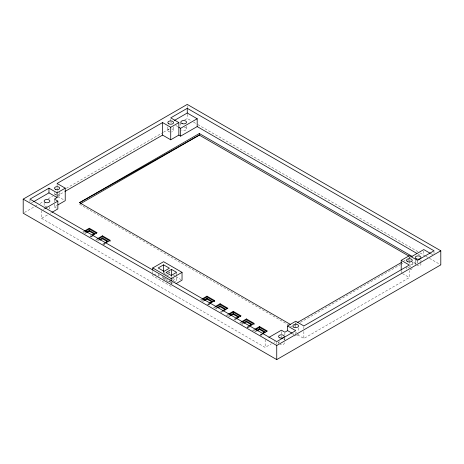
<?xml version="1.0" encoding="UTF-8"?>
<svg xmlns="http://www.w3.org/2000/svg" width="464" height="464" viewBox="0 0 464 464"><rect width="100%" height="100%" fill="white"/><g stroke="black" fill="none" stroke-linecap="round" stroke-linejoin="round"><path stroke-width="0.35" stroke-dasharray="2.32 1.74" d="M31.204 203.11L33.043 202.055M170.717 122.566L171.941 121.858M24.453 212.489L37.601 204.897M40.107 203.452L43.239 201.643M48.244 198.754L52.629 196.22M55.135 194.776L56.388 194.051M66.404 188.268L162.835 132.594M163.461 132.234L169.725 128.621M184.753 119.944L187.259 118.494L191.023 120.669M57.095 195.994L64.589 191.667M43.448 209.426L44.701 208.707M54.387 204.102L54.387 206.95L56.794 205.558M41.574 210.511L41.574 218.341L47.827 214.728M50.332 213.283L51.585 212.558M82.702 232.052L83.903 231.356M83.3 232.487L84.5 231.797M84.477 233.177L85.683 232.481M85.08 233.612L86.287 232.916M89.9 236.309L91.106 235.613M90.497 236.553L91.698 235.857M90.503 236.744L91.71 236.048M91.095 236.988L92.893 235.95M95.851 239.644L97.051 238.954M96.454 240.079L97.649 239.389M97.626 240.77L98.832 240.074M102.451 244.25L104.255 243.206M103.646 244.145L104.847 243.455M103.652 244.337L104.858 243.641M103.646 244.928L104.847 244.238M153.955 275.1L156.368 273.708M158.172 276.19L159.378 275.494M164.007 279.554L165.81 278.51M166.037 280.732L167.846 279.688M171.193 283.707L172.997 282.663M173.6 282.315L176.616 280.575L176.616 276.463M200.361 299.982L201.562 299.292M200.958 300.417L202.159 299.727M202.136 301.107L203.342 300.411M202.739 301.542L203.945 300.846M206.956 304.587L208.765 303.543M208.156 304.483L209.357 303.792M208.162 304.674L209.368 303.978M208.759 304.918L209.954 304.227M213.515 307.574L214.71 306.884M214.113 308.009L215.313 307.319M215.29 308.705L216.491 308.009M215.893 309.134L217.094 308.444M220.11 312.179L221.316 311.483M221.311 312.075L222.505 311.385M221.316 312.266L222.517 311.57M226.067 315.514L227.865 314.476M227.261 315.607L228.462 314.911M228.439 316.297L229.645 315.601M229.042 316.732L230.248 316.036M233.862 319.429L235.068 318.733M234.459 319.667L235.66 318.977M235.062 320.108L236.257 319.412M239.818 322.758L241.013 322.068M240.416 323.199L241.616 322.503M240.99 324.237L242.8 323.193M242.196 324.324L243.397 323.628M247.016 327.021L248.223 326.325M247.01 327.607L248.814 326.569M247.016 327.804L248.826 326.76M248.211 327.7L249.412 327.004M252.37 330.699L254.168 329.66M253.57 330.791L254.765 330.095M254.742 331.482L255.948 330.786M255.345 331.917L256.551 331.221M260.165 334.614L261.371 333.918M260.165 335.199L261.963 334.161M260.165 335.397L261.974 334.353M261.365 335.292L262.56 334.602M295.406 323.692L296.658 322.967M403.895 261.058L405.147 260.333M408.912 258.164L410.304 257.358M294.147 325.983L295.406 325.258M300.417 322.364L400.13 264.793M400.757 264.434L403.895 262.624M407.653 260.449L408.912 259.73M41.574 218.341L265.153 347.42L271.411 343.812M273.911 342.362L275.164 341.643M410.304 265.182L417.658 260.936M294.501 336.035L295.725 335.327M297.604 334.846L303.862 338.459L409.347 277.559L409.347 270.611M167.231 281.039L169.609 281.642M431.01 253.744L432.819 254.788M193.534 122.119L197.299 124.294M197.925 124.654L419.462 252.555M420.088 252.921L425.111 255.821M425.737 256.18L428.875 257.996M429.502 258.355L440.8 264.874M418.134 254.139L421.271 255.954M175.723 125.454L178.849 127.264M408.291 259.73L410.594 261.058M411.22 261.423L415.605 263.952M407.769 267.252L409.347 268.163L409.347 266.029M402.462 273.586L409.347 277.559M79.535 204.253L292.268 327.068M57.722 196.353L63.98 199.967M292.598 333.523L293.845 334.242M167.898 272.02L170.358 273.441M173.432 275.21L175.276 276.277M175.891 276.631L180.809 279.473M54.387 206.95L56.689 208.284M283.724 339.358L284.879 340.025M164.181 273.395L165.932 274.404M166.512 274.74L168.844 276.086M172.608 278.261L176.616 280.575M171.193 286.445L152.749 275.796L152.749 273.661M434.02 251.459L434.02 253.472M423.783 250.995L423.783 255.264M420.952 260.072L420.952 262.734M417.478 261.035L417.478 263.036M415.228 259.701L415.228 264.358A2.877 1.659 0 0 1 417.832 262.56M412.223 262.485L412.223 266.046M409.347 257.004L409.347 265.321M401.209 270.779L401.209 272.861M303.862 326.644L303.862 328.732M303.862 331.511L303.862 338.459M298.596 327.978L298.596 331.534M295.725 322.642L295.725 324.73M295.725 325.421L295.725 329.591M295.725 332.375L295.725 333.761M284.879 332.908L284.879 335.043M284.879 337.891L284.879 339.312M284.299 338.459L284.299 339.793M281.422 331.627L281.422 335.182M281.422 335.895L281.422 337.316M278.545 341.788L278.545 343.116M276.741 342.264L276.741 344.276M265.153 339.596L265.153 347.42M187.259 105.815L187.259 107.926M187.259 114.266L187.259 118.494M186.54 126.208L186.54 128.87M180.786 122.879L180.786 126.869M176.616 273.041L176.616 275.778M173.588 126.747L173.588 130.309M171.193 276.167L171.193 277.542M171.193 281.648L171.193 285.018M170.717 119.213L170.717 121.226M169.546 280.575L169.546 281.358M169.43 271.631L169.43 273M167.846 126.921L167.846 130.483A2.877 1.659 0 0 0 170.12 132.02M166.037 278.678L166.037 280.047M164.007 271.336L164.007 273.389M164.007 277.501L164.007 278.87M163.595 271.689L163.595 273.058M158.172 274.131L158.172 275.506M152.749 271.527L152.749 272.948M59.67 192.305L59.67 195.866M57.095 184.162L57.095 186.946M57.095 187.642L57.095 189.73M57.095 190.426L57.095 191.818M54.526 192.56L54.526 194.694M54.387 199.833L54.387 203.394M44.121 203.116L44.121 206.439M29.98 199.793L29.98 201.805M184.411 127.264A2.877 1.659 0 0 1 186.157 129.7A2.877 1.659 0 0 1 181.633 130.042M420.442 263.256A2.877 1.659 0 0 1 420.297 265.275A2.877 1.659 0 0 1 416.881 265.715M49.486 206.944A2.877 1.659 0 0 1 49.027 208.945M44.503 208.603A2.877 1.659 0 0 1 44.219 208.203M44.962 206.596A2.877 1.659 0 0 1 47.74 206.167M284.2 342.687A2.877 1.659 0 0 1 283.173 344.433A2.877 1.659 0 0 1 279.983 344.555M278.644 343.546A2.877 1.659 0 0 1 281.422 341.458M171.46 282.466A1.92 1.108 0 0 1 169.801 280.807M172.817 280.575A1.92 1.108 0 0 1 173.124 280.807M172.422 279.618A1.92 1.108 0 0 1 173.316 280.859M170.967 281.642A1.92 1.108 0 0 1 170.108 281.358M169.801 281.126A1.92 1.108 0 0 1 169.609 280.859M298.543 334.103A2.877 1.659 0 0 1 295.91 335.437M293.329 334.701A2.877 1.659 0 0 1 292.854 333.883M296.287 332.149A2.877 1.659 0 0 1 297.001 332.288M412.125 268.61A2.877 1.659 0 0 1 409.347 269.839M406.853 269.01A2.877 1.659 0 0 1 406.853 267.351M409.347 266.522A2.877 1.659 0 0 1 410.785 266.742M172.022 128.917A2.877 1.659 0 0 1 173.582 130.523A2.877 1.659 0 0 1 171.605 131.973M167.846 130.483A2.877 1.659 0 0 1 169.824 128.812M58.191 194.642A2.581 1.491 0 0 1 59.676 196.057A2.581 1.491 0 0 1 57.977 197.391M55.123 195.031A2.581 1.491 0 0 1 56.219 194.59M163.572 277.315A1.92 1.108 0 0 1 162.127 276.59M164.563 278.133A1.92 1.108 0 0 1 162.504 277.826A1.92 1.108 0 0 1 162.214 276.608"/><path stroke-width="0.7" d="M291.972 333.158L287.587 330.629L287.587 325.966L295.725 321.25L303.862 325.948L409.347 265.048L401.209 260.35L401.209 270.083M23.2 199.126L187.259 104.406L440.8 250.786L440.8 264.874L276.741 359.594L23.2 213.214L23.2 199.126L276.741 345.506L440.8 250.786M58 204.862L65.233 200.686L65.233 188.164L57.095 192.862L48.964 188.164L29.98 199.126L276.741 341.591L295.725 330.664L287.587 325.966M65.209 191.307L162.58 135.094L170.717 139.786L178.849 135.094L178.849 122.566L170.717 127.264L162.58 122.566L57.095 183.466L65.233 188.164M401.209 260.35L409.347 255.67L417.478 260.368L434.02 250.786L187.259 108.321L170.717 117.868L178.849 122.566M33.652 201.701L48.964 192.862L57.095 197.56L57.095 192.862M174.394 120.443L187.259 113.019L197.183 118.749L197.183 126.573L416.881 253.414M57.095 197.56L54.387 199.126L57.843 201.121L57.843 208.945L52.212 212.199M178.849 127.264L180.641 128.296L197.183 118.749M45.327 208.342L57.843 201.121M178.849 135.094L180.641 136.126L197.183 126.573M290.383 324.417L79.535 202.687L199.311 133.533L412.044 256.354M80.788 203.528L199.311 135.099L408.906 256.105M84.5 231.014L89.297 228.242L97.092 232.742L92.295 235.515M85.098 231.449L89.297 229.025L96.495 233.177M86.287 232.133L89.297 230.393L94.72 233.525L92.313 234.917M86.89 232.568L89.297 231.176L94.117 233.96M97.649 238.606L102.451 235.834L110.246 240.335L105.45 243.107M98.252 239.041L102.451 236.617L110.246 241.118M99.435 239.726L102.451 237.986L107.874 241.118L104.858 242.858M100.038 240.161L102.451 238.769L107.271 241.553M152.749 270.106L152.749 267.972L163.595 261.708L182.039 272.351L182.039 280.181L176.013 283.661M163.595 264.84L158.172 267.972L164.007 271.336L169.43 268.204L163.595 264.84L163.595 271.689M171.46 269.381L166.037 272.507L171.193 275.483L176.616 272.351L171.46 269.381L171.46 275.546M152.749 267.972L171.193 278.615L182.039 272.351M202.159 298.944L206.956 296.171L214.751 300.672L209.954 303.444M202.762 299.379L206.956 296.954L214.751 301.455M203.945 300.063L206.956 298.323L212.379 301.455L209.368 303.195M204.549 300.498L206.956 299.106L211.781 301.89M215.313 306.536L220.11 303.763L227.905 308.27L223.109 311.037M215.911 306.971L220.11 304.546L227.308 308.705M217.094 307.661L220.11 305.921L225.533 309.047L222.517 310.787M218.3 307.748L220.11 306.704L225.533 309.83M228.462 314.128L233.259 311.361L241.06 315.862L236.257 318.629M229.663 314.221L233.259 312.144L240.456 316.297M230.248 315.253L233.259 313.513L238.682 316.645L235.671 318.385M230.852 315.688L233.259 314.296L238.084 317.08M241.616 321.72L246.413 318.954L254.208 323.454L249.412 326.221M242.214 322.161L246.413 319.737L254.208 324.237M243.397 322.845L246.413 321.105L251.836 324.237L248.826 325.977M244 323.28L246.413 321.888L251.836 325.02M254.765 329.312L259.562 326.546L267.363 331.047L262.56 333.819M255.368 329.753L259.562 327.329L266.759 331.482M256.551 330.438L259.562 328.698L264.99 331.83L262.578 333.222M257.155 330.873L259.562 329.481L264.99 332.613M268.905 337.427L281.422 330.2L284.879 332.195L287.587 330.629M297.285 322.608L401.383 262.508M411.533 256.65L423.783 249.574L430.406 253.396M79.535 202.687L199.311 135.099L199.311 133.533M276.741 345.506L276.741 359.594M259.562 326.546L259.562 327.329M259.562 328.698L259.562 329.481M246.413 318.954L246.413 319.737M246.413 321.105L246.413 321.888M233.259 311.361L233.259 312.144M233.259 313.513L233.259 314.296M220.11 303.763L220.11 304.546M220.11 305.921L220.11 306.704M206.956 296.171L206.956 296.954M206.956 298.323L206.956 299.106M187.259 108.321L187.259 113.019M180.641 128.296L180.641 136.126M171.193 278.615L171.193 280.749M170.717 127.264L170.717 139.786M162.58 122.566L162.58 135.094M102.451 235.834L102.451 236.617M102.451 237.986L102.451 238.769M89.297 228.242L89.297 229.025M89.297 230.393L89.297 231.176M48.964 188.164L48.964 192.862M168.792 123.801A2.877 1.659 0 0 0 173.53 122.908A2.877 1.659 0 0 0 169.824 120.988A2.877 1.659 0 0 0 168.792 123.801M407.908 261.789A2.877 1.659 0 0 0 412.223 260.35A2.877 1.659 0 0 0 407.908 258.912A2.877 1.659 0 0 0 407.908 261.789M293.828 327.195A2.877 1.659 0 0 0 298.543 326.273A2.877 1.659 0 0 0 294.802 324.377A2.877 1.659 0 0 0 293.828 327.195M55.436 189.306A2.581 1.491 0 0 0 59.636 188.425A2.581 1.491 0 0 0 56.219 186.76A2.581 1.491 0 0 0 55.436 189.306M182.224 123.65A2.877 1.659 0 0 0 186.54 122.212A2.877 1.659 0 0 0 182.224 120.773A2.877 1.659 0 0 0 182.224 123.65M416.243 258.831A2.877 1.659 0 0 0 420.923 257.845A2.877 1.659 0 0 0 417.101 256A2.877 1.659 0 0 0 416.243 258.831M44.962 202.292A2.877 1.659 0 0 0 49.776 201.55A2.877 1.659 0 0 0 46.249 199.514A2.877 1.659 0 0 0 44.962 202.292M279.983 337.902A2.877 1.659 0 0 0 284.299 336.464A2.877 1.659 0 0 0 279.983 335.025A2.877 1.659 0 0 0 279.983 337.902"/></g></svg>
